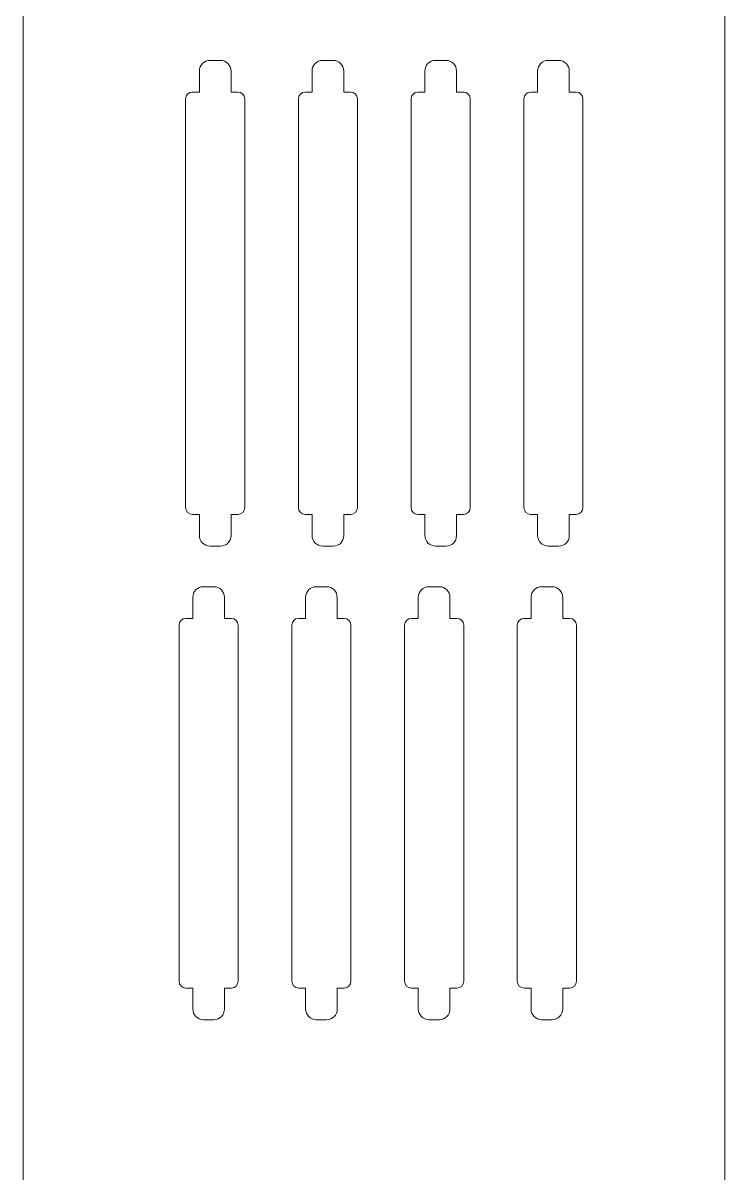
# Model space of a CAD drawing. Header units: millimetres. Extents: x 73 to 248, y -150 to 150.
# Drawn here: x 72.7 to 139.2, y -150 to -40.4 of the extents above; entities that cross this region are included whole.
import ezdxf

# ---------------------------------------------------------------- set-up
doc = ezdxf.new("R2010")
doc.units = ezdxf.units.MM
doc.header["$MEASUREMENT"] = 0
doc.layers.add('Layer 1', color=7, linetype='Continuous')

msp = doc.modelspace()

# ---------------------------------------------------------------- linework, layer by layer
at = {"layer": 'Layer 1', "color": 250, "lineweight": 18}
for points in [[(72.7275, -150), (72.7275, -150), (72.7275, 150), (72.7275, 150)], [(139.2066, -150), (139.2066, -150), (139.2066, 150), (139.2066, 150)]]:
    msp.add_open_spline(points, degree=3, dxfattribs=at)
for points in [[(88.7686, -46.9814), (88.7686, -46.9814), (89.4236, -46.9814), (89.4236, -46.9814), (89.4236, -46.9814), (89.4236, -44.9817), (89.4236, -44.9817), (89.4236, -44.4314), (89.8736, -43.9814), (90.424, -43.9814), (90.424, -43.9814), (91.4151, -43.9814), (91.4151, -43.9814), (91.9698, -43.9814), (92.4236, -44.4352), (92.4236, -44.9899), (92.4236, -44.9899), (92.4236, -46.9814), (92.4236, -46.9814), (92.4236, -46.9814), (93.0786, -46.9814), (93.0786, -46.9814), (93.4334, -46.9814), (93.7236, -47.2717), (93.7236, -47.6265), (93.7236, -47.6265), (93.7236, -86.3364), (93.7236, -86.3364), (93.7236, -86.6912), (93.4334, -86.9814), (93.0786, -86.9814), (93.0786, -86.9814), (92.4236, -86.9814), (92.4236, -86.9814), (92.4236, -86.9814), (92.4236, -88.9811), (92.4236, -88.9811), (92.4236, -89.5314), (91.9736, -89.9814), (91.4232, -89.9814), (91.4232, -89.9814), (90.4321, -89.9814), (90.4321, -89.9814), (89.8774, -89.9814), (89.4236, -89.5276), (89.4236, -88.9729), (89.4236, -88.9729), (89.4236, -86.9814), (89.4236, -86.9814), (89.4236, -86.9814), (88.7686, -86.9814), (88.7686, -86.9814), (88.4138, -86.9814), (88.1236, -86.6912), (88.1236, -86.3364), (88.1236, -86.3364), (88.1236, -47.6265), (88.1236, -47.6265), (88.1236, -47.2717), (88.4138, -46.9814), (88.7686, -46.9814)], [(99.4486, -46.9814), (99.4486, -46.9814), (100.1036, -46.9814), (100.1036, -46.9814), (100.1036, -46.9814), (100.1036, -44.9817), (100.1036, -44.9817), (100.1036, -44.4314), (100.5536, -43.9814), (101.104, -43.9814), (101.104, -43.9814), (102.0951, -43.9814), (102.0951, -43.9814), (102.6498, -43.9814), (103.1036, -44.4352), (103.1036, -44.9899), (103.1036, -44.9899), (103.1036, -46.9814), (103.1036, -46.9814), (103.1036, -46.9814), (103.7586, -46.9814), (103.7586, -46.9814), (104.1134, -46.9814), (104.4036, -47.2717), (104.4036, -47.6265), (104.4036, -47.6265), (104.4036, -86.3364), (104.4036, -86.3364), (104.4036, -86.6912), (104.1134, -86.9814), (103.7586, -86.9814), (103.7586, -86.9814), (103.1036, -86.9814), (103.1036, -86.9814), (103.1036, -86.9814), (103.1036, -88.9811), (103.1036, -88.9811), (103.1036, -89.5314), (102.6536, -89.9814), (102.1032, -89.9814), (102.1032, -89.9814), (101.1121, -89.9814), (101.1121, -89.9814), (100.5574, -89.9814), (100.1036, -89.5276), (100.1036, -88.9729), (100.1036, -88.9729), (100.1036, -86.9814), (100.1036, -86.9814), (100.1036, -86.9814), (99.4486, -86.9814), (99.4486, -86.9814), (99.0938, -86.9814), (98.8036, -86.6912), (98.8036, -86.3364), (98.8036, -86.3364), (98.8036, -47.6265), (98.8036, -47.6265), (98.8036, -47.2717), (99.0938, -46.9814), (99.4486, -46.9814)], [(110.1286, -46.9814), (110.1286, -46.9814), (110.7836, -46.9814), (110.7836, -46.9814), (110.7836, -46.9814), (110.7836, -44.9817), (110.7836, -44.9817), (110.7836, -44.4314), (111.2336, -43.9814), (111.784, -43.9814), (111.784, -43.9814), (112.7751, -43.9814), (112.7751, -43.9814), (113.3298, -43.9814), (113.7836, -44.4352), (113.7836, -44.9899), (113.7836, -44.9899), (113.7836, -46.9814), (113.7836, -46.9814), (113.7836, -46.9814), (114.4386, -46.9814), (114.4386, -46.9814), (114.7934, -46.9814), (115.0836, -47.2717), (115.0836, -47.6265), (115.0836, -47.6265), (115.0836, -86.3364), (115.0836, -86.3364), (115.0836, -86.6912), (114.7934, -86.9814), (114.4386, -86.9814), (114.4386, -86.9814), (113.7836, -86.9814), (113.7836, -86.9814), (113.7836, -86.9814), (113.7836, -88.9811), (113.7836, -88.9811), (113.7836, -89.5314), (113.3336, -89.9814), (112.7832, -89.9814), (112.7832, -89.9814), (111.7921, -89.9814), (111.7921, -89.9814), (111.2374, -89.9814), (110.7836, -89.5276), (110.7836, -88.9729), (110.7836, -88.9729), (110.7836, -86.9814), (110.7836, -86.9814), (110.7836, -86.9814), (110.1286, -86.9814), (110.1286, -86.9814), (109.7738, -86.9814), (109.4836, -86.6912), (109.4836, -86.3364), (109.4836, -86.3364), (109.4836, -47.6265), (109.4836, -47.6265), (109.4836, -47.2717), (109.7738, -46.9814), (110.1286, -46.9814)], [(120.8086, -46.9814), (120.8086, -46.9814), (121.4636, -46.9814), (121.4636, -46.9814), (121.4636, -46.9814), (121.4636, -44.9817), (121.4636, -44.9817), (121.4636, -44.4314), (121.9136, -43.9814), (122.464, -43.9814), (122.464, -43.9814), (123.4551, -43.9814), (123.4551, -43.9814), (124.0098, -43.9814), (124.4636, -44.4352), (124.4636, -44.9899), (124.4636, -44.9899), (124.4636, -46.9814), (124.4636, -46.9814), (124.4636, -46.9814), (125.1186, -46.9814), (125.1186, -46.9814), (125.4734, -46.9814), (125.7636, -47.2717), (125.7636, -47.6265), (125.7636, -47.6265), (125.7636, -86.3364), (125.7636, -86.3364), (125.7636, -86.6912), (125.4734, -86.9814), (125.1186, -86.9814), (125.1186, -86.9814), (124.4636, -86.9814), (124.4636, -86.9814), (124.4636, -86.9814), (124.4636, -88.9811), (124.4636, -88.9811), (124.4636, -89.5314), (124.0136, -89.9814), (123.4632, -89.9814), (123.4632, -89.9814), (122.4721, -89.9814), (122.4721, -89.9814), (121.9174, -89.9814), (121.4636, -89.5276), (121.4636, -88.9729), (121.4636, -88.9729), (121.4636, -86.9814), (121.4636, -86.9814), (121.4636, -86.9814), (120.8086, -86.9814), (120.8086, -86.9814), (120.4538, -86.9814), (120.1636, -86.6912), (120.1636, -86.3364), (120.1636, -86.3364), (120.1636, -47.6265), (120.1636, -47.6265), (120.1636, -47.2717), (120.4538, -46.9814), (120.8086, -46.9814)], [(88.147, -96.8287), (88.147, -96.8287), (88.8023, -96.8287), (88.8023, -96.8287), (88.8023, -96.8287), (88.8023, -94.829), (88.8023, -94.829), (88.8023, -94.2787), (89.2523, -93.8287), (89.8027, -93.8287), (89.8027, -93.8287), (90.7938, -93.8287), (90.7938, -93.8287), (91.3485, -93.8287), (91.8023, -94.2825), (91.8023, -94.8372), (91.8023, -94.8372), (91.8023, -96.8287), (91.8023, -96.8287), (91.8023, -96.8287), (92.4576, -96.8287), (92.4576, -96.8287), (92.8122, -96.8287), (93.1023, -97.1188), (93.1023, -97.4734), (93.1023, -97.4734), (93.1023, -131.184), (93.1023, -131.184), (93.1023, -131.5386), (92.8122, -131.8287), (92.4576, -131.8287), (92.4576, -131.8287), (91.8023, -131.8287), (91.8023, -131.8287), (91.8023, -131.8287), (91.8023, -133.8284), (91.8023, -133.8284), (91.8023, -134.3787), (91.3523, -134.8287), (90.8019, -134.8287), (90.8019, -134.8287), (89.8108, -134.8287), (89.8108, -134.8287), (89.2561, -134.8287), (88.8023, -134.3749), (88.8023, -133.8202), (88.8023, -133.8202), (88.8023, -131.8287), (88.8023, -131.8287), (88.8023, -131.8287), (88.147, -131.8287), (88.147, -131.8287), (87.7924, -131.8287), (87.5023, -131.5386), (87.5023, -131.184), (87.5023, -131.184), (87.5023, -97.4734), (87.5023, -97.4734), (87.5023, -97.1188), (87.7924, -96.8287), (88.147, -96.8287)], [(98.827, -96.8287), (98.827, -96.8287), (99.4823, -96.8287), (99.4823, -96.8287), (99.4823, -96.8287), (99.4823, -94.829), (99.4823, -94.829), (99.4823, -94.2787), (99.9323, -93.8287), (100.4827, -93.8287), (100.4827, -93.8287), (101.4738, -93.8287), (101.4738, -93.8287), (102.0285, -93.8287), (102.4823, -94.2825), (102.4823, -94.8372), (102.4823, -94.8372), (102.4823, -96.8287), (102.4823, -96.8287), (102.4823, -96.8287), (103.1376, -96.8287), (103.1376, -96.8287), (103.4922, -96.8287), (103.7823, -97.1188), (103.7823, -97.4734), (103.7823, -97.4734), (103.7823, -131.184), (103.7823, -131.184), (103.7823, -131.5386), (103.4922, -131.8287), (103.1376, -131.8287), (103.1376, -131.8287), (102.4823, -131.8287), (102.4823, -131.8287), (102.4823, -131.8287), (102.4823, -133.8284), (102.4823, -133.8284), (102.4823, -134.3787), (102.0323, -134.8287), (101.4819, -134.8287), (101.4819, -134.8287), (100.4908, -134.8287), (100.4908, -134.8287), (99.9361, -134.8287), (99.4823, -134.3749), (99.4823, -133.8202), (99.4823, -133.8202), (99.4823, -131.8287), (99.4823, -131.8287), (99.4823, -131.8287), (98.827, -131.8287), (98.827, -131.8287), (98.4724, -131.8287), (98.1823, -131.5386), (98.1823, -131.184), (98.1823, -131.184), (98.1823, -97.4734), (98.1823, -97.4734), (98.1823, -97.1188), (98.4724, -96.8287), (98.827, -96.8287)], [(109.507, -96.8287), (109.507, -96.8287), (110.1623, -96.8287), (110.1623, -96.8287), (110.1623, -96.8287), (110.1623, -94.829), (110.1623, -94.829), (110.1623, -94.2787), (110.6123, -93.8287), (111.1627, -93.8287), (111.1627, -93.8287), (112.1538, -93.8287), (112.1538, -93.8287), (112.7085, -93.8287), (113.1623, -94.2825), (113.1623, -94.8372), (113.1623, -94.8372), (113.1623, -96.8287), (113.1623, -96.8287), (113.1623, -96.8287), (113.8176, -96.8287), (113.8176, -96.8287), (114.1722, -96.8287), (114.4623, -97.1188), (114.4623, -97.4734), (114.4623, -97.4734), (114.4623, -131.184), (114.4623, -131.184), (114.4623, -131.5386), (114.1722, -131.8287), (113.8176, -131.8287), (113.8176, -131.8287), (113.1623, -131.8287), (113.1623, -131.8287), (113.1623, -131.8287), (113.1623, -133.8284), (113.1623, -133.8284), (113.1623, -134.3787), (112.7123, -134.8287), (112.1619, -134.8287), (112.1619, -134.8287), (111.1708, -134.8287), (111.1708, -134.8287), (110.6161, -134.8287), (110.1623, -134.3749), (110.1623, -133.8202), (110.1623, -133.8202), (110.1623, -131.8287), (110.1623, -131.8287), (110.1623, -131.8287), (109.507, -131.8287), (109.507, -131.8287), (109.1524, -131.8287), (108.8623, -131.5386), (108.8623, -131.184), (108.8623, -131.184), (108.8623, -97.4734), (108.8623, -97.4734), (108.8623, -97.1188), (109.1524, -96.8287), (109.507, -96.8287)], [(120.187, -96.8287), (120.187, -96.8287), (120.8423, -96.8287), (120.8423, -96.8287), (120.8423, -96.8287), (120.8423, -94.829), (120.8423, -94.829), (120.8423, -94.2787), (121.2923, -93.8287), (121.8427, -93.8287), (121.8427, -93.8287), (122.8338, -93.8287), (122.8338, -93.8287), (123.3885, -93.8287), (123.8423, -94.2825), (123.8423, -94.8372), (123.8423, -94.8372), (123.8423, -96.8287), (123.8423, -96.8287), (123.8423, -96.8287), (124.4976, -96.8287), (124.4976, -96.8287), (124.8522, -96.8287), (125.1423, -97.1188), (125.1423, -97.4734), (125.1423, -97.4734), (125.1423, -131.184), (125.1423, -131.184), (125.1423, -131.5386), (124.8522, -131.8287), (124.4976, -131.8287), (124.4976, -131.8287), (123.8423, -131.8287), (123.8423, -131.8287), (123.8423, -131.8287), (123.8423, -133.8284), (123.8423, -133.8284), (123.8423, -134.3787), (123.3923, -134.8287), (122.8419, -134.8287), (122.8419, -134.8287), (121.8508, -134.8287), (121.8508, -134.8287), (121.2961, -134.8287), (120.8423, -134.3749), (120.8423, -133.8202), (120.8423, -133.8202), (120.8423, -131.8287), (120.8423, -131.8287), (120.8423, -131.8287), (120.187, -131.8287), (120.187, -131.8287), (119.8324, -131.8287), (119.5423, -131.5386), (119.5423, -131.184), (119.5423, -131.184), (119.5423, -97.4734), (119.5423, -97.4734), (119.5423, -97.1188), (119.8324, -96.8287), (120.187, -96.8287)]]:
    msp.add_open_spline(points, degree=3, knots=[0, 0, 0, 0, 0.05, 0.05, 0.05, 0.1, 0.1, 0.1, 0.15, 0.15, 0.15, 0.2, 0.2, 0.2, 0.25, 0.25, 0.25, 0.3, 0.3, 0.3, 0.35, 0.35, 0.35, 0.4, 0.4, 0.4, 0.45, 0.45, 0.45, 0.5, 0.5, 0.5, 0.55, 0.55, 0.55, 0.6, 0.6, 0.6, 0.65, 0.65, 0.65, 0.7, 0.7, 0.7, 0.75, 0.75, 0.75, 0.8, 0.8, 0.8, 0.85, 0.85, 0.85, 0.9, 0.9, 0.9, 0.95, 0.95, 0.95, 1, 1, 1, 1], dxfattribs=at)

doc.saveas('drawing.dxf')
